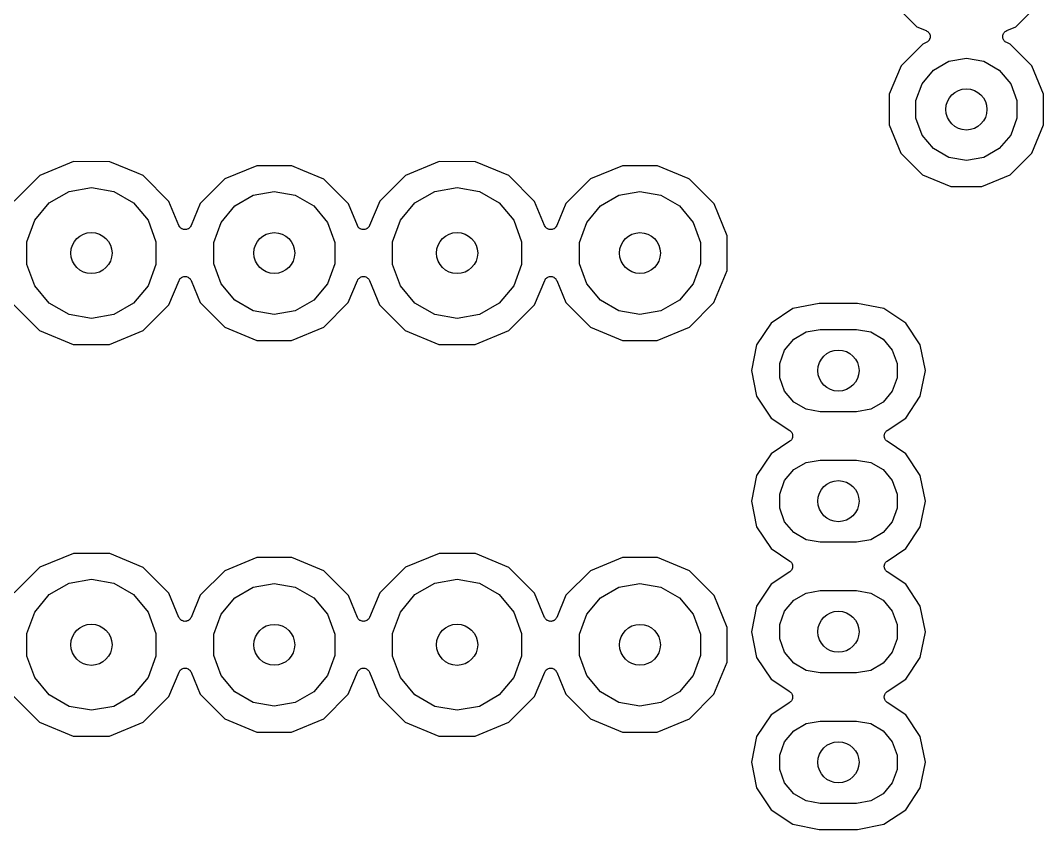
# Model space of a CAD drawing. Extents: x 74 to 224, y -146 to -46.
# Drawn here: x 116.73 to 136.63, y -78.52 to -62.79 of the extents above; entities that cross this region are included whole.
import ezdxf

# ---------------------------------------------------------------- set-up
doc = ezdxf.new("R2010")
doc.units = 0
doc.header["$MEASUREMENT"] = 0
doc.layers.add('BLACK', color=7, linetype='CONTINUOUS')

msp = doc.modelspace()

# ---------------------------------------------------------------- linework, layer by layer
at = {"layer": 'Black'}
for p, q in [((133.687, -62.4289), (134.165, -62.9072)), ((136.089, -62.9089), (136.567, -62.4314)), ((134.165, -62.9072), (134.345, -62.9819)), ((134.345, -62.9819), (134.359, -62.9909)), ((134.359, -62.9909), (134.373, -62.9985)), ((134.373, -62.9985), (134.377, -63.0027)), ((134.377, -63.0027), (134.382, -63.0057)), ((134.382, -63.0057), (134.392, -63.0188)), ((134.392, -63.0188), (134.403, -63.0311)), ((134.403, -63.0311), (134.405, -63.0362)), ((134.405, -63.0362), (134.409, -63.0407)), ((134.409, -63.0407), (134.414, -63.0565)), ((134.414, -63.0565), (134.42, -63.0718)), ((134.42, -63.0718), (134.42, -63.0774)), ((134.42, -63.0774), (134.422, -63.0828)), ((135.834, -63.0829), (135.836, -63.0776)), ((135.836, -63.072), (135.842, -63.0566)), ((135.836, -63.0776), (135.836, -63.072)), ((135.842, -63.0566), (135.847, -63.0408)), ((135.847, -63.0408), (135.851, -63.0364)), ((135.851, -63.0364), (135.853, -63.0312)), ((135.853, -63.0312), (135.864, -63.019)), ((135.864, -63.019), (135.874, -63.0059)), ((135.874, -63.0059), (135.879, -63.0029)), ((135.879, -63.0029), (135.883, -62.9987)), ((135.883, -62.9987), (135.897, -62.9911)), ((135.897, -62.9911), (135.911, -62.9822)), ((135.911, -62.9822), (136.089, -62.9089)), ((134.279, -63.2435), (133.857, -63.6651)), ((134.344, -63.2166), (134.279, -63.2435)), ((134.358, -63.2077), (134.344, -63.2166)), ((134.373, -63.2), (134.358, -63.2077)), ((134.377, -63.1959), (134.373, -63.2)), ((134.382, -63.1929), (134.377, -63.1959)), ((134.392, -63.1798), (134.382, -63.1929)), ((134.403, -63.1675), (134.392, -63.1798)), ((134.405, -63.1624), (134.403, -63.1675)), ((134.408, -63.158), (134.405, -63.1624)), ((134.413, -63.1421), (134.408, -63.158)), ((134.42, -63.1268), (134.413, -63.1421)), ((134.422, -63.1159), (134.42, -63.1212)), ((134.42, -63.1212), (134.42, -63.1268)), ((134.422, -63.0828), (134.421, -63.0993)), ((134.421, -63.0993), (134.422, -63.1159)), ((135.835, -63.0995), (135.834, -63.0829)), ((135.834, -63.116), (135.835, -63.0995)), ((135.836, -63.1214), (135.834, -63.116)), ((135.836, -63.1269), (135.836, -63.1214)), ((135.842, -63.1423), (135.836, -63.1269)), ((135.847, -63.1581), (135.842, -63.1423)), ((135.851, -63.1625), (135.847, -63.1581)), ((135.853, -63.1677), (135.851, -63.1625)), ((135.864, -63.18), (135.853, -63.1677)), ((135.874, -63.1931), (135.864, -63.18)), ((135.879, -63.1961), (135.874, -63.1931)), ((135.883, -63.2003), (135.879, -63.1961)), ((135.897, -63.2079), (135.883, -63.2003)), ((135.911, -63.2169), (135.897, -63.2079)), ((135.979, -63.2449), (135.911, -63.2169)), ((136.401, -63.6673), (135.979, -63.2449)), ((133.857, -63.6651), (133.628, -64.2163)), ((134.488, -63.753), (134.787, -63.5801)), ((134.787, -63.5801), (135.128, -63.52)), ((135.128, -63.52), (135.469, -63.5801)), ((135.469, -63.5801), (135.768, -63.753)), ((136.628, -64.2189), (136.401, -63.6673)), ((134.265, -64.018), (134.488, -63.753)), ((135.768, -63.753), (135.991, -64.018)), ((134.147, -64.343), (134.265, -64.018)), ((135.991, -64.018), (136.109, -64.343)), ((133.628, -64.2163), (133.628, -64.8131)), ((136.628, -64.8157), (136.628, -64.2189)), ((134.147, -64.6889), (134.147, -64.343)), ((136.109, -64.343), (136.109, -64.6889)), ((133.628, -64.8131), (133.855, -65.3647)), ((134.265, -65.014), (134.147, -64.6889)), ((136.109, -64.6889), (135.991, -65.014)), ((136.399, -65.3669), (136.628, -64.8157)), ((134.488, -65.279), (134.265, -65.014)), ((135.991, -65.014), (135.768, -65.279)), ((133.855, -65.3647), (134.277, -65.7871)), ((134.787, -65.4519), (134.488, -65.279)), ((135.128, -65.512), (134.787, -65.4519)), ((135.469, -65.4519), (135.128, -65.512)), ((135.768, -65.279), (135.469, -65.4519)), ((135.977, -65.7885), (136.399, -65.3669)), ((117.758, -65.5317), (117.104, -65.8018)), ((118.465, -65.5323), (117.758, -65.5317)), ((118.993, -65.7515), (118.465, -65.5323)), ((121.33, -65.6111), (120.705, -65.8691)), ((122.005, -65.6117), (121.33, -65.6111)), ((122.223, -65.7019), (122.005, -65.6117)), ((124.87, -65.5317), (124.216, -65.8018)), ((125.577, -65.5323), (124.87, -65.5317)), ((126.23, -65.8036), (125.577, -65.5323)), ((128.442, -65.6111), (127.817, -65.8691)), ((129.117, -65.6117), (128.442, -65.6111)), ((129.713, -65.8591), (129.117, -65.6117)), ((117.104, -65.8018), (116.604, -66.3015)), ((119.118, -65.8036), (118.993, -65.7515)), ((118.993, -65.7515), (118.993, -65.7515)), ((119.618, -66.3042), (119.118, -65.8036)), ((122.629, -65.8708), (122.223, -65.7019)), ((124.216, -65.8018), (123.716, -66.3015)), ((126.73, -66.3042), (126.23, -65.8036)), ((129.741, -65.8708), (129.713, -65.8591)), ((129.713, -65.8591), (129.713, -65.8591)), ((134.277, -65.7871), (134.828, -66.0159)), ((135.425, -66.0164), (135.977, -65.7885)), ((117.674, -66.112), (118.11, -66.0351)), ((118.11, -66.0351), (118.546, -66.112)), ((120.705, -65.8691), (120.227, -66.3465)), ((123.107, -66.3491), (122.629, -65.8708)), ((124.786, -66.112), (125.222, -66.0351)), ((125.222, -66.0351), (125.658, -66.112)), ((127.817, -65.8691), (127.339, -66.3465)), ((130.219, -66.3491), (129.741, -65.8708)), ((134.828, -66.0159), (135.425, -66.0164)), ((117.291, -66.3334), (117.674, -66.112)), ((118.546, -66.112), (118.929, -66.3334)), ((120.898, -66.3944), (121.257, -66.1869)), ((121.257, -66.1869), (121.666, -66.1148)), ((121.666, -66.1148), (122.075, -66.1869)), ((122.075, -66.1869), (122.434, -66.3944)), ((124.403, -66.3334), (124.786, -66.112)), ((125.658, -66.112), (126.041, -66.3334)), ((128.01, -66.3944), (128.369, -66.1869)), ((128.369, -66.1869), (128.778, -66.1148)), ((128.778, -66.1148), (129.187, -66.1869)), ((129.187, -66.1869), (129.546, -66.3944)), ((117.006, -66.6726), (117.291, -66.3334)), ((118.929, -66.3334), (119.214, -66.6726)), ((119.813, -66.7767), (119.618, -66.3042)), ((120.227, -66.3465), (120.048, -66.7769)), ((120.631, -66.7124), (120.898, -66.3944)), ((122.434, -66.3944), (122.701, -66.7124)), ((123.284, -66.7766), (123.107, -66.3491)), ((123.716, -66.3015), (123.518, -66.7768)), ((124.118, -66.6726), (124.403, -66.3334)), ((126.041, -66.3334), (126.326, -66.6726)), ((126.925, -66.7767), (126.73, -66.3042)), ((127.339, -66.3465), (127.16, -66.7769)), ((127.743, -66.7124), (128.01, -66.3944)), ((129.546, -66.3944), (129.813, -66.7124)), ((130.477, -66.9736), (130.219, -66.3491)), ((116.855, -67.0886), (117.006, -66.6726)), ((119.214, -66.6726), (119.365, -67.0886)), ((119.822, -66.7907), (119.813, -66.7767)), ((119.83, -66.8054), (119.822, -66.7907)), ((119.834, -66.8092), (119.83, -66.8054)), ((119.837, -66.8139), (119.834, -66.8092)), ((119.85, -66.824), (119.837, -66.8139)), ((119.862, -66.8353), (119.85, -66.824)), ((119.868, -66.8374), (119.862, -66.8353)), ((119.872, -66.8408), (119.868, -66.8374)), ((119.888, -66.8458), (119.872, -66.8408)), ((119.903, -66.8522), (119.888, -66.8458)), ((119.909, -66.8524), (119.903, -66.8522)), ((119.914, -66.8541), (119.909, -66.8524)), ((119.931, -66.8534), (119.914, -66.8541)), ((119.947, -66.8541), (119.931, -66.8534)), ((119.953, -66.8525), (119.947, -66.8541)), ((119.958, -66.8522), (119.953, -66.8525)), ((119.974, -66.8459), (119.958, -66.8522)), ((119.989, -66.8409), (119.974, -66.8459)), ((119.994, -66.8375), (119.989, -66.8409)), ((119.999, -66.8354), (119.994, -66.8375)), ((120.011, -66.8242), (119.999, -66.8354)), ((120.024, -66.8141), (120.011, -66.8242)), ((120.027, -66.8094), (120.024, -66.8141)), ((120.032, -66.8056), (120.027, -66.8094)), ((120.039, -66.7909), (120.032, -66.8056)), ((120.048, -66.7769), (120.039, -66.7909)), ((120.489, -67.1025), (120.631, -66.7124)), ((122.701, -66.7124), (122.843, -67.1025)), ((123.292, -66.7906), (123.284, -66.7766)), ((123.3, -66.8054), (123.292, -66.7906)), ((123.304, -66.8091), (123.3, -66.8054)), ((123.307, -66.8139), (123.304, -66.8091)), ((123.32, -66.824), (123.307, -66.8139)), ((123.333, -66.8352), (123.32, -66.824)), ((123.338, -66.8373), (123.333, -66.8352)), ((123.342, -66.8407), (123.338, -66.8373)), ((123.358, -66.8457), (123.342, -66.8407)), ((123.373, -66.8521), (123.358, -66.8457)), ((123.379, -66.8524), (123.373, -66.8521)), ((123.384, -66.854), (123.379, -66.8524)), ((123.401, -66.8533), (123.384, -66.854)), ((123.417, -66.8541), (123.401, -66.8533)), ((123.423, -66.8524), (123.417, -66.8541)), ((123.428, -66.8522), (123.423, -66.8524)), ((123.444, -66.8458), (123.428, -66.8522)), ((123.459, -66.8408), (123.444, -66.8458)), ((123.464, -66.8374), (123.459, -66.8408)), ((123.469, -66.8353), (123.464, -66.8374)), ((123.481, -66.8241), (123.469, -66.8353)), ((123.494, -66.814), (123.481, -66.8241)), ((123.497, -66.8093), (123.494, -66.814)), ((123.502, -66.8055), (123.497, -66.8093)), ((123.509, -66.7908), (123.502, -66.8055)), ((123.518, -66.7768), (123.509, -66.7908)), ((123.967, -67.0886), (124.118, -66.6726)), ((126.326, -66.6726), (126.477, -67.0886)), ((126.934, -66.7907), (126.925, -66.7767)), ((126.942, -66.8054), (126.934, -66.7907)), ((126.946, -66.8092), (126.942, -66.8054)), ((126.949, -66.8139), (126.946, -66.8092)), ((126.962, -66.824), (126.949, -66.8139)), ((126.974, -66.8353), (126.962, -66.824)), ((126.98, -66.8374), (126.974, -66.8353)), ((126.984, -66.8408), (126.98, -66.8374)), ((127, -66.8458), (126.984, -66.8408)), ((127.015, -66.8522), (127, -66.8458)), ((127.021, -66.8524), (127.015, -66.8522)), ((127.026, -66.8541), (127.021, -66.8524)), ((127.043, -66.8534), (127.026, -66.8541)), ((127.059, -66.8541), (127.043, -66.8534)), ((127.065, -66.8525), (127.059, -66.8541)), ((127.07, -66.8522), (127.065, -66.8525)), ((127.086, -66.8459), (127.07, -66.8522)), ((127.101, -66.8409), (127.086, -66.8459)), ((127.106, -66.8375), (127.101, -66.8409)), ((127.111, -66.8354), (127.106, -66.8375)), ((127.123, -66.8242), (127.111, -66.8354)), ((127.136, -66.8141), (127.123, -66.8242)), ((127.139, -66.8094), (127.136, -66.8141)), ((127.144, -66.8056), (127.139, -66.8094)), ((127.151, -66.7909), (127.144, -66.8056)), ((127.16, -66.7769), (127.151, -66.7909)), ((127.601, -67.1025), (127.743, -66.7124)), ((129.813, -66.7124), (129.955, -67.1025)), ((130.476, -67.6494), (130.477, -66.9736)), ((116.855, -67.5314), (116.855, -67.0886)), ((119.365, -67.0886), (119.365, -67.5314)), ((120.489, -67.5175), (120.489, -67.1025)), ((122.843, -67.1025), (122.843, -67.5175)), ((123.967, -67.5314), (123.967, -67.0886)), ((126.477, -67.0886), (126.477, -67.5314)), ((127.601, -67.5175), (127.601, -67.1025)), ((129.955, -67.1025), (129.955, -67.5175)), ((117.006, -67.9474), (116.855, -67.5314)), ((119.365, -67.5314), (119.214, -67.9474)), ((120.631, -67.9076), (120.489, -67.5175)), ((122.843, -67.5175), (122.701, -67.9076)), ((124.118, -67.9474), (123.967, -67.5314)), ((126.477, -67.5314), (126.326, -67.9474)), ((127.743, -67.9076), (127.601, -67.5175)), ((129.955, -67.5175), (129.813, -67.9076)), ((130.217, -68.2734), (130.476, -67.6494)), ((119.616, -68.3185), (119.814, -67.8432)), ((119.814, -67.8432), (119.823, -67.8292)), ((119.823, -67.8292), (119.83, -67.8145)), ((119.83, -67.8145), (119.835, -67.8107)), ((119.835, -67.8107), (119.838, -67.806)), ((119.838, -67.806), (119.851, -67.7959)), ((119.851, -67.7959), (119.863, -67.7847)), ((119.863, -67.7847), (119.868, -67.7826)), ((119.868, -67.7826), (119.873, -67.7792)), ((119.873, -67.7792), (119.888, -67.7742)), ((119.888, -67.7742), (119.904, -67.7678)), ((119.904, -67.7678), (119.909, -67.7676)), ((119.909, -67.7676), (119.915, -67.7659)), ((119.915, -67.7659), (119.931, -67.7667)), ((119.931, -67.7667), (119.948, -67.766)), ((119.948, -67.766), (119.953, -67.7676)), ((119.953, -67.7676), (119.959, -67.7679)), ((119.959, -67.7679), (119.974, -67.7743)), ((119.974, -67.7743), (119.99, -67.7793)), ((119.99, -67.7793), (119.994, -67.7827)), ((119.994, -67.7827), (119.999, -67.7848)), ((119.999, -67.7848), (120.012, -67.796)), ((120.012, -67.796), (120.025, -67.8061)), ((120.025, -67.8061), (120.028, -67.8109)), ((120.028, -67.8109), (120.032, -67.8146)), ((120.032, -67.8146), (120.04, -67.8294)), ((120.04, -67.8294), (120.048, -67.8434)), ((120.048, -67.8434), (120.225, -68.2709)), ((123.105, -68.2734), (123.284, -67.8431)), ((123.284, -67.8431), (123.293, -67.8291)), ((123.293, -67.8291), (123.3, -67.8144)), ((123.3, -67.8144), (123.305, -67.8106)), ((123.305, -67.8106), (123.308, -67.8059)), ((123.308, -67.8059), (123.321, -67.7958)), ((123.321, -67.7958), (123.333, -67.7846)), ((123.333, -67.7846), (123.338, -67.7825)), ((123.338, -67.7825), (123.343, -67.7791)), ((123.343, -67.7791), (123.358, -67.7741)), ((123.358, -67.7741), (123.374, -67.7678)), ((123.374, -67.7678), (123.379, -67.7675)), ((123.379, -67.7675), (123.385, -67.7659)), ((123.385, -67.7659), (123.401, -67.7666)), ((123.401, -67.7666), (123.418, -67.7659)), ((123.418, -67.7659), (123.423, -67.7676)), ((123.423, -67.7676), (123.429, -67.7678)), ((123.429, -67.7678), (123.444, -67.7742)), ((123.444, -67.7742), (123.46, -67.7792)), ((123.46, -67.7792), (123.464, -67.7826)), ((123.464, -67.7826), (123.47, -67.7847)), ((123.47, -67.7847), (123.482, -67.796)), ((123.482, -67.796), (123.495, -67.8061)), ((123.495, -67.8061), (123.498, -67.8108)), ((123.498, -67.8108), (123.502, -67.8146)), ((123.502, -67.8146), (123.51, -67.8293)), ((123.51, -67.8293), (123.519, -67.8433)), ((123.519, -67.8433), (123.714, -68.3158)), ((126.728, -68.3185), (126.926, -67.8432)), ((126.926, -67.8432), (126.935, -67.8292)), ((126.935, -67.8292), (126.942, -67.8145)), ((126.942, -67.8145), (126.947, -67.8107)), ((126.947, -67.8107), (126.95, -67.806)), ((126.95, -67.806), (126.963, -67.7959)), ((126.963, -67.7959), (126.975, -67.7847)), ((126.975, -67.7847), (126.98, -67.7826)), ((126.98, -67.7826), (126.985, -67.7792)), ((126.985, -67.7792), (127, -67.7742)), ((127, -67.7742), (127.016, -67.7678)), ((127.016, -67.7678), (127.021, -67.7676)), ((127.021, -67.7676), (127.027, -67.7659)), ((127.027, -67.7659), (127.043, -67.7667)), ((127.043, -67.7667), (127.06, -67.766)), ((127.06, -67.766), (127.065, -67.7676)), ((127.065, -67.7676), (127.071, -67.7679)), ((127.071, -67.7679), (127.086, -67.7743)), ((127.086, -67.7743), (127.102, -67.7793)), ((127.102, -67.7793), (127.106, -67.7827)), ((127.106, -67.7827), (127.111, -67.7848)), ((127.111, -67.7848), (127.124, -67.796)), ((127.124, -67.796), (127.137, -67.8061)), ((127.137, -67.8061), (127.14, -67.8109)), ((127.14, -67.8109), (127.144, -67.8146)), ((127.144, -67.8146), (127.152, -67.8294)), ((127.152, -67.8294), (127.16, -67.8434)), ((127.16, -67.8434), (127.337, -68.2709)), ((117.291, -68.2866), (117.006, -67.9474)), ((119.214, -67.9474), (118.929, -68.2866)), ((120.898, -68.2256), (120.631, -67.9076)), ((122.701, -67.9076), (122.434, -68.2256)), ((124.403, -68.2866), (124.118, -67.9474)), ((126.326, -67.9474), (126.041, -68.2866)), ((128.01, -68.2256), (127.743, -67.9076)), ((129.813, -67.9076), (129.546, -68.2256)), ((121.257, -68.4331), (120.898, -68.2256)), ((122.434, -68.2256), (122.075, -68.4331)), ((128.369, -68.4331), (128.01, -68.2256)), ((129.546, -68.2256), (129.187, -68.4331)), ((116.602, -68.3158), (117.102, -68.8164)), ((117.674, -68.508), (117.291, -68.2866)), ((118.929, -68.2866), (118.546, -68.508)), ((119.116, -68.8182), (119.616, -68.3185)), ((120.225, -68.2709), (120.703, -68.7492)), ((121.666, -68.5052), (121.257, -68.4331)), ((122.075, -68.4331), (121.666, -68.5052)), ((122.627, -68.7509), (123.105, -68.2734)), ((123.714, -68.3158), (124.214, -68.8164)), ((124.786, -68.508), (124.403, -68.2866)), ((126.041, -68.2866), (125.658, -68.508)), ((126.228, -68.8182), (126.728, -68.3185)), ((127.337, -68.2709), (127.815, -68.7492)), ((128.778, -68.5052), (128.369, -68.4331)), ((129.187, -68.4331), (128.778, -68.5052)), ((129.739, -68.7509), (130.217, -68.2734)), ((131.754, -68.3899), (131.331, -68.6729)), ((132.266, -68.288), (131.754, -68.3899)), ((133.011, -68.288), (132.266, -68.288)), ((133.523, -68.3899), (133.011, -68.288)), ((133.947, -68.6729), (133.523, -68.3899)), ((118.11, -68.5849), (117.674, -68.508)), ((118.546, -68.508), (118.11, -68.5849)), ((125.222, -68.5849), (124.786, -68.508)), ((125.658, -68.508), (125.222, -68.5849)), ((117.102, -68.8164), (117.755, -69.0877)), ((118.462, -69.0883), (119.116, -68.8182)), ((120.703, -68.7492), (121.327, -69.0083)), ((122.002, -69.0089), (122.627, -68.7509)), ((124.214, -68.8164), (124.867, -69.0877)), ((125.574, -69.0883), (126.228, -68.8182)), ((127.815, -68.7492), (128.439, -69.0083)), ((129.114, -69.0089), (129.739, -68.7509)), ((131.331, -68.6729), (131.048, -69.0964)), ((131.77, -68.9832), (132.011, -68.8442)), ((132.011, -68.8442), (132.284, -68.796)), ((132.284, -68.796), (132.993, -68.796)), ((132.993, -68.796), (133.267, -68.8442)), ((133.267, -68.8442), (133.507, -68.9832)), ((134.23, -69.0964), (133.947, -68.6729)), ((121.327, -69.0083), (122.002, -69.0089)), ((128.439, -69.0083), (129.114, -69.0089)), ((131.592, -69.196), (131.77, -68.9832)), ((133.507, -68.9832), (133.686, -69.196)), ((117.755, -69.0877), (118.462, -69.0883)), ((124.867, -69.0877), (125.574, -69.0883)), ((131.048, -69.0964), (130.948, -69.596)), ((131.497, -69.4571), (131.592, -69.196)), ((133.686, -69.196), (133.781, -69.4571)), ((134.329, -69.596), (134.23, -69.0964)), ((130.948, -69.596), (131.048, -70.0956)), ((131.497, -69.7349), (131.497, -69.4571)), ((133.781, -69.4571), (133.781, -69.7349)), ((134.23, -70.0956), (134.329, -69.596)), ((131.592, -69.996), (131.497, -69.7349)), ((133.781, -69.7349), (133.686, -69.996)), ((131.77, -70.2088), (131.592, -69.996)), ((133.686, -69.996), (133.507, -70.2088)), ((131.048, -70.0956), (131.331, -70.5191)), ((132.011, -70.3478), (131.77, -70.2088)), ((133.507, -70.2088), (133.267, -70.3478)), ((133.947, -70.5191), (134.23, -70.0956)), ((132.284, -70.396), (132.011, -70.3478)), ((132.993, -70.396), (132.284, -70.396)), ((133.267, -70.3478), (132.993, -70.396)), ((131.331, -70.5191), (131.692, -70.7604)), ((133.586, -70.7604), (133.947, -70.5191)), ((131.692, -70.7604), (131.702, -70.77)), ((131.702, -70.77), (131.713, -70.7782)), ((131.713, -70.7782), (131.718, -70.7851)), ((131.718, -70.7851), (131.724, -70.7909)), ((131.724, -70.7909), (131.73, -70.8033)), ((131.73, -70.8033), (131.737, -70.8149)), ((131.737, -70.8149), (131.739, -70.823)), ((131.739, -70.823), (131.743, -70.8305)), ((131.743, -70.8305), (131.745, -70.8442)), ((133.533, -70.8442), (133.534, -70.8305)), ((133.534, -70.8305), (133.538, -70.823)), ((133.538, -70.823), (133.54, -70.8149)), ((133.54, -70.8149), (133.548, -70.8033)), ((133.548, -70.8033), (133.554, -70.7909)), ((133.554, -70.7909), (133.56, -70.7851)), ((133.56, -70.7851), (133.565, -70.7782)), ((133.565, -70.7782), (133.576, -70.77)), ((133.576, -70.77), (133.586, -70.7604)), ((131.692, -70.9716), (131.331, -71.2129)), ((131.702, -70.962), (131.692, -70.9716)), ((131.713, -70.9538), (131.702, -70.962)), ((131.718, -70.9469), (131.713, -70.9538)), ((131.724, -70.9411), (131.718, -70.9469)), ((131.73, -70.9287), (131.724, -70.9411)), ((131.737, -70.9171), (131.73, -70.9287)), ((131.739, -70.909), (131.737, -70.9171)), ((131.743, -70.9015), (131.739, -70.909)), ((131.745, -70.8878), (131.743, -70.9015)), ((131.745, -70.8442), (131.748, -70.8577)), ((131.748, -70.8743), (131.745, -70.8878)), ((131.748, -70.8577), (131.747, -70.866)), ((131.747, -70.866), (131.748, -70.8743)), ((133.53, -70.8577), (133.533, -70.8442)), ((133.531, -70.866), (133.53, -70.8577)), ((133.53, -70.8743), (133.531, -70.866)), ((133.533, -70.8878), (133.53, -70.8743)), ((133.534, -70.9015), (133.533, -70.8878)), ((133.538, -70.909), (133.534, -70.9015)), ((133.54, -70.9171), (133.538, -70.909)), ((133.548, -70.9287), (133.54, -70.9171)), ((133.554, -70.9411), (133.548, -70.9287)), ((133.56, -70.9469), (133.554, -70.9411)), ((133.565, -70.9538), (133.56, -70.9469)), ((133.576, -70.962), (133.565, -70.9538)), ((133.586, -70.9716), (133.576, -70.962)), ((133.947, -71.2129), (133.586, -70.9716)), ((131.331, -71.2129), (131.048, -71.6364)), ((134.23, -71.6364), (133.947, -71.2129)), ((131.77, -71.5232), (132.011, -71.3842)), ((132.011, -71.3842), (132.284, -71.336)), ((132.284, -71.336), (132.993, -71.336)), ((132.993, -71.336), (133.267, -71.3842)), ((133.267, -71.3842), (133.507, -71.5232)), ((131.592, -71.736), (131.77, -71.5232)), ((133.507, -71.5232), (133.686, -71.736)), ((131.048, -71.6364), (130.948, -72.136)), ((131.497, -71.9971), (131.592, -71.736)), ((133.686, -71.736), (133.781, -71.9971)), ((134.329, -72.136), (134.23, -71.6364)), ((131.497, -72.2749), (131.497, -71.9971)), ((133.781, -71.9971), (133.781, -72.2749)), ((130.948, -72.136), (131.048, -72.6356)), ((134.23, -72.6356), (134.329, -72.136)), ((131.592, -72.536), (131.497, -72.2749)), ((133.781, -72.2749), (133.686, -72.536)), ((131.77, -72.7488), (131.592, -72.536)), ((133.686, -72.536), (133.507, -72.7488)), ((131.048, -72.6356), (131.331, -73.0591)), ((132.011, -72.8878), (131.77, -72.7488)), ((133.507, -72.7488), (133.267, -72.8878)), ((133.947, -73.0591), (134.23, -72.6356)), ((132.284, -72.936), (132.011, -72.8878)), ((132.993, -72.936), (132.284, -72.936)), ((133.267, -72.8878), (132.993, -72.936)), ((117.758, -73.1517), (117.104, -73.4218)), ((118.465, -73.1523), (117.758, -73.1517)), ((119.118, -73.4236), (118.465, -73.1523)), ((124.87, -73.1517), (124.216, -73.4218)), ((125.577, -73.1523), (124.87, -73.1517)), ((126.23, -73.4236), (125.577, -73.1523)), ((131.331, -73.0591), (131.692, -73.3004)), ((133.586, -73.3004), (133.947, -73.0591)), ((117.104, -73.4218), (116.604, -73.9215)), ((119.618, -73.9242), (119.118, -73.4236)), ((121.33, -73.2311), (120.705, -73.4891)), ((122.005, -73.2317), (121.33, -73.2311)), ((122.629, -73.4908), (122.005, -73.2317)), ((124.216, -73.4218), (123.716, -73.9215)), ((126.73, -73.9242), (126.23, -73.4236)), ((128.442, -73.2311), (127.817, -73.4891)), ((129.117, -73.2317), (128.442, -73.2311)), ((129.741, -73.4908), (129.117, -73.2317)), ((131.692, -73.3004), (131.702, -73.31)), ((131.702, -73.31), (131.713, -73.3182)), ((131.713, -73.3182), (131.718, -73.3251)), ((131.718, -73.3251), (131.724, -73.3309)), ((131.724, -73.3309), (131.73, -73.3433)), ((131.73, -73.3433), (131.737, -73.3549)), ((131.737, -73.3549), (131.739, -73.363)), ((131.739, -73.363), (131.743, -73.3705)), ((131.743, -73.3705), (131.745, -73.3842)), ((131.745, -73.3842), (131.748, -73.3977)), ((131.748, -73.4143), (131.745, -73.4278)), ((131.748, -73.3977), (131.747, -73.406)), ((131.747, -73.406), (131.748, -73.4143)), ((133.53, -73.3977), (133.533, -73.3842)), ((133.531, -73.406), (133.53, -73.3977)), ((133.53, -73.4143), (133.531, -73.406)), ((133.533, -73.4278), (133.53, -73.4143)), ((133.533, -73.3842), (133.534, -73.3705)), ((133.534, -73.3705), (133.538, -73.363)), ((133.538, -73.363), (133.54, -73.3549)), ((133.54, -73.3549), (133.548, -73.3433)), ((133.548, -73.3433), (133.554, -73.3309)), ((133.554, -73.3309), (133.56, -73.3251)), ((133.56, -73.3251), (133.565, -73.3182)), ((133.565, -73.3182), (133.576, -73.31)), ((133.576, -73.31), (133.586, -73.3004)), ((120.705, -73.4891), (120.227, -73.9665)), ((123.107, -73.9691), (122.629, -73.4908)), ((127.817, -73.4891), (127.339, -73.9665)), ((130.219, -73.9691), (129.741, -73.4908)), ((131.692, -73.5116), (131.331, -73.7529)), ((131.702, -73.502), (131.692, -73.5116)), ((131.713, -73.4938), (131.702, -73.502)), ((131.718, -73.4869), (131.713, -73.4938)), ((131.724, -73.4811), (131.718, -73.4869)), ((131.73, -73.4687), (131.724, -73.4811)), ((131.737, -73.4571), (131.73, -73.4687)), ((131.739, -73.449), (131.737, -73.4571)), ((131.743, -73.4415), (131.739, -73.449)), ((131.745, -73.4278), (131.743, -73.4415)), ((133.534, -73.4415), (133.533, -73.4278)), ((133.538, -73.449), (133.534, -73.4415)), ((133.54, -73.4571), (133.538, -73.449)), ((133.548, -73.4687), (133.54, -73.4571)), ((133.554, -73.4811), (133.548, -73.4687)), ((133.56, -73.4869), (133.554, -73.4811)), ((133.565, -73.4938), (133.56, -73.4869)), ((133.576, -73.502), (133.565, -73.4938)), ((133.586, -73.5116), (133.576, -73.502)), ((133.947, -73.7529), (133.586, -73.5116)), ((117.291, -73.9534), (117.674, -73.732)), ((117.674, -73.732), (118.11, -73.6551)), ((118.11, -73.6551), (118.546, -73.732)), ((118.546, -73.732), (118.929, -73.9534)), ((120.898, -74.0144), (121.257, -73.8069)), ((121.257, -73.8069), (121.666, -73.7348)), ((121.666, -73.7348), (122.075, -73.8069)), ((122.075, -73.8069), (122.434, -74.0144)), ((124.403, -73.9534), (124.786, -73.732)), ((124.786, -73.732), (125.222, -73.6551)), ((125.222, -73.6551), (125.658, -73.732)), ((125.658, -73.732), (126.041, -73.9534)), ((128.01, -74.0144), (128.369, -73.8069)), ((128.369, -73.8069), (128.778, -73.7348)), ((128.778, -73.7348), (129.187, -73.8069)), ((129.187, -73.8069), (129.546, -74.0144)), ((131.331, -73.7529), (131.048, -74.1764)), ((134.23, -74.1764), (133.947, -73.7529)), ((117.006, -74.2926), (117.291, -73.9534)), ((118.929, -73.9534), (119.214, -74.2926)), ((119.813, -74.3967), (119.618, -73.9242)), ((120.227, -73.9665), (120.048, -74.3969)), ((120.631, -74.3324), (120.898, -74.0144)), ((122.434, -74.0144), (122.701, -74.3324)), ((123.284, -74.3966), (123.107, -73.9691)), ((123.716, -73.9215), (123.518, -74.3968)), ((124.118, -74.2926), (124.403, -73.9534)), ((126.041, -73.9534), (126.326, -74.2926)), ((126.925, -74.3967), (126.73, -73.9242)), ((127.339, -73.9665), (127.16, -74.3969)), ((127.743, -74.3324), (128.01, -74.0144)), ((129.546, -74.0144), (129.813, -74.3324)), ((130.477, -74.5936), (130.219, -73.9691)), ((131.77, -74.0632), (132.011, -73.9242)), ((132.011, -73.9242), (132.284, -73.876)), ((132.284, -73.876), (132.993, -73.876)), ((132.993, -73.876), (133.267, -73.9242)), ((133.267, -73.9242), (133.507, -74.0632)), ((131.048, -74.1764), (130.948, -74.676)), ((131.592, -74.276), (131.77, -74.0632)), ((133.507, -74.0632), (133.686, -74.276)), ((134.329, -74.676), (134.23, -74.1764)), ((116.855, -74.7086), (117.006, -74.2926)), ((119.214, -74.2926), (119.365, -74.7086)), ((119.822, -74.4107), (119.813, -74.3967)), ((119.83, -74.4254), (119.822, -74.4107)), ((120.039, -74.4109), (120.032, -74.4256)), ((120.048, -74.3969), (120.039, -74.4109)), ((120.489, -74.7225), (120.631, -74.3324)), ((122.701, -74.3324), (122.843, -74.7225)), ((123.292, -74.4106), (123.284, -74.3966)), ((123.3, -74.4254), (123.292, -74.4106)), ((123.509, -74.4108), (123.502, -74.4255)), ((123.518, -74.3968), (123.509, -74.4108)), ((123.967, -74.7086), (124.118, -74.2926)), ((126.326, -74.2926), (126.477, -74.7086)), ((126.934, -74.4107), (126.925, -74.3967)), ((126.942, -74.4254), (126.934, -74.4107)), ((127.151, -74.4109), (127.144, -74.4256)), ((127.16, -74.3969), (127.151, -74.4109)), ((127.601, -74.7225), (127.743, -74.3324)), ((129.813, -74.3324), (129.955, -74.7225)), ((131.497, -74.5371), (131.592, -74.276)), ((133.686, -74.276), (133.781, -74.5371)), ((119.834, -74.4292), (119.83, -74.4254)), ((119.837, -74.4339), (119.834, -74.4292)), ((119.85, -74.444), (119.837, -74.4339)), ((119.862, -74.4553), (119.85, -74.444)), ((119.868, -74.4574), (119.862, -74.4553)), ((119.872, -74.4608), (119.868, -74.4574)), ((119.888, -74.4658), (119.872, -74.4608)), ((119.903, -74.4722), (119.888, -74.4658)), ((119.909, -74.4724), (119.903, -74.4722)), ((119.914, -74.4741), (119.909, -74.4724)), ((119.931, -74.4734), (119.914, -74.4741)), ((119.947, -74.4741), (119.931, -74.4734)), ((119.953, -74.4725), (119.947, -74.4741)), ((119.958, -74.4722), (119.953, -74.4725)), ((119.974, -74.4659), (119.958, -74.4722)), ((119.989, -74.4609), (119.974, -74.4659)), ((119.994, -74.4575), (119.989, -74.4609)), ((119.999, -74.4554), (119.994, -74.4575)), ((120.011, -74.4442), (119.999, -74.4554)), ((120.024, -74.4341), (120.011, -74.4442)), ((120.027, -74.4294), (120.024, -74.4341)), ((120.032, -74.4256), (120.027, -74.4294)), ((123.304, -74.4291), (123.3, -74.4254)), ((123.307, -74.4339), (123.304, -74.4291)), ((123.32, -74.444), (123.307, -74.4339)), ((123.333, -74.4552), (123.32, -74.444)), ((123.338, -74.4573), (123.333, -74.4552)), ((123.342, -74.4607), (123.338, -74.4573)), ((123.358, -74.4657), (123.342, -74.4607)), ((123.373, -74.4721), (123.358, -74.4657)), ((123.379, -74.4724), (123.373, -74.4721)), ((123.384, -74.474), (123.379, -74.4724)), ((123.401, -74.4733), (123.384, -74.474)), ((123.417, -74.4741), (123.401, -74.4733)), ((123.423, -74.4724), (123.417, -74.4741)), ((123.428, -74.4722), (123.423, -74.4724)), ((123.444, -74.4658), (123.428, -74.4722)), ((123.459, -74.4608), (123.444, -74.4658)), ((123.464, -74.4574), (123.459, -74.4608)), ((123.469, -74.4553), (123.464, -74.4574)), ((123.481, -74.4441), (123.469, -74.4553)), ((123.494, -74.434), (123.481, -74.4441)), ((123.497, -74.4293), (123.494, -74.434)), ((123.502, -74.4255), (123.497, -74.4293)), ((126.946, -74.4292), (126.942, -74.4254)), ((126.949, -74.4339), (126.946, -74.4292)), ((126.962, -74.444), (126.949, -74.4339)), ((126.974, -74.4553), (126.962, -74.444)), ((126.98, -74.4574), (126.974, -74.4553)), ((126.984, -74.4608), (126.98, -74.4574)), ((127, -74.4658), (126.984, -74.4608)), ((127.015, -74.4722), (127, -74.4658)), ((127.021, -74.4724), (127.015, -74.4722)), ((127.026, -74.4741), (127.021, -74.4724)), ((127.043, -74.4734), (127.026, -74.4741)), ((127.059, -74.4741), (127.043, -74.4734)), ((127.065, -74.4725), (127.059, -74.4741)), ((127.07, -74.4722), (127.065, -74.4725)), ((127.086, -74.4659), (127.07, -74.4722)), ((127.101, -74.4609), (127.086, -74.4659)), ((127.106, -74.4575), (127.101, -74.4609)), ((127.111, -74.4554), (127.106, -74.4575)), ((127.123, -74.4442), (127.111, -74.4554)), ((127.136, -74.4341), (127.123, -74.4442)), ((127.139, -74.4294), (127.136, -74.4341)), ((127.144, -74.4256), (127.139, -74.4294)), ((130.476, -75.2694), (130.477, -74.5936)), ((131.497, -74.8149), (131.497, -74.5371)), ((133.781, -74.5371), (133.781, -74.8149)), ((116.855, -75.1514), (116.855, -74.7086)), ((119.365, -74.7086), (119.365, -75.1514)), ((120.489, -75.1375), (120.489, -74.7225)), ((122.843, -74.7225), (122.843, -75.1375)), ((123.967, -75.1514), (123.967, -74.7086)), ((126.477, -74.7086), (126.477, -75.1514)), ((127.601, -75.1375), (127.601, -74.7225)), ((129.955, -74.7225), (129.955, -75.1375)), ((130.948, -74.676), (131.048, -75.1756)), ((131.592, -75.076), (131.497, -74.8149)), ((133.781, -74.8149), (133.686, -75.076)), ((134.23, -75.1756), (134.329, -74.676)), ((117.006, -75.5674), (116.855, -75.1514)), ((119.365, -75.1514), (119.214, -75.5674)), ((120.631, -75.5276), (120.489, -75.1375)), ((122.843, -75.1375), (122.701, -75.5276)), ((124.118, -75.5674), (123.967, -75.1514)), ((126.477, -75.1514), (126.326, -75.5674)), ((127.743, -75.5276), (127.601, -75.1375)), ((129.955, -75.1375), (129.813, -75.5276)), ((131.048, -75.1756), (131.331, -75.5991)), ((131.77, -75.2888), (131.592, -75.076)), ((133.686, -75.076), (133.507, -75.2888)), ((133.947, -75.5991), (134.23, -75.1756)), ((119.851, -75.4159), (119.863, -75.4047)), ((119.863, -75.4047), (119.868, -75.4026)), ((119.868, -75.4026), (119.873, -75.3992)), ((119.873, -75.3992), (119.888, -75.3942)), ((119.888, -75.3942), (119.904, -75.3878)), ((119.904, -75.3878), (119.909, -75.3876)), ((119.909, -75.3876), (119.915, -75.3859)), ((119.915, -75.3859), (119.931, -75.3867)), ((119.931, -75.3867), (119.948, -75.386)), ((119.948, -75.386), (119.953, -75.3876)), ((119.953, -75.3876), (119.959, -75.3879)), ((119.959, -75.3879), (119.974, -75.3943)), ((119.974, -75.3943), (119.99, -75.3993)), ((119.99, -75.3993), (119.994, -75.4027)), ((119.994, -75.4027), (119.999, -75.4048)), ((119.999, -75.4048), (120.012, -75.416)), ((123.321, -75.4158), (123.333, -75.4046)), ((123.333, -75.4046), (123.338, -75.4025)), ((123.338, -75.4025), (123.343, -75.3991)), ((123.343, -75.3991), (123.358, -75.3941)), ((123.358, -75.3941), (123.374, -75.3878)), ((123.374, -75.3878), (123.379, -75.3875)), ((123.379, -75.3875), (123.385, -75.3859)), ((123.385, -75.3859), (123.401, -75.3866)), ((123.401, -75.3866), (123.418, -75.3859)), ((123.418, -75.3859), (123.423, -75.3876)), ((123.423, -75.3876), (123.429, -75.3878)), ((123.429, -75.3878), (123.444, -75.3942)), ((123.444, -75.3942), (123.46, -75.3992)), ((123.46, -75.3992), (123.464, -75.4026)), ((123.464, -75.4026), (123.47, -75.4047)), ((123.47, -75.4047), (123.482, -75.416)), ((126.963, -75.4159), (126.975, -75.4047)), ((126.975, -75.4047), (126.98, -75.4026)), ((126.98, -75.4026), (126.985, -75.3992)), ((126.985, -75.3992), (127, -75.3942)), ((127, -75.3942), (127.016, -75.3878)), ((127.016, -75.3878), (127.021, -75.3876)), ((127.021, -75.3876), (127.027, -75.3859)), ((127.027, -75.3859), (127.043, -75.3867)), ((127.043, -75.3867), (127.06, -75.386)), ((127.06, -75.386), (127.065, -75.3876)), ((127.065, -75.3876), (127.071, -75.3879)), ((127.071, -75.3879), (127.086, -75.3943)), ((127.086, -75.3943), (127.102, -75.3993)), ((127.102, -75.3993), (127.106, -75.4027)), ((127.106, -75.4027), (127.111, -75.4048)), ((127.111, -75.4048), (127.124, -75.416)), ((130.217, -75.8935), (130.476, -75.2694)), ((132.011, -75.4278), (131.77, -75.2888)), ((133.507, -75.2888), (133.267, -75.4278)), ((117.291, -75.9066), (117.006, -75.5674)), ((119.214, -75.5674), (118.929, -75.9066)), ((119.616, -75.9385), (119.814, -75.4632)), ((119.814, -75.4632), (119.823, -75.4492)), ((119.823, -75.4492), (119.83, -75.4345)), ((119.83, -75.4345), (119.835, -75.4307)), ((119.835, -75.4307), (119.838, -75.426)), ((119.838, -75.426), (119.851, -75.4159)), ((120.012, -75.416), (120.025, -75.4261)), ((120.025, -75.4261), (120.028, -75.4309)), ((120.028, -75.4309), (120.032, -75.4346)), ((120.032, -75.4346), (120.04, -75.4494)), ((120.04, -75.4494), (120.048, -75.4634)), ((120.048, -75.4634), (120.225, -75.8909)), ((120.898, -75.8456), (120.631, -75.5276)), ((122.701, -75.5276), (122.434, -75.8456)), ((123.105, -75.8935), (123.284, -75.4631)), ((123.284, -75.4631), (123.293, -75.4491)), ((123.293, -75.4491), (123.3, -75.4344)), ((123.3, -75.4344), (123.305, -75.4306)), ((123.305, -75.4306), (123.308, -75.4259)), ((123.308, -75.4259), (123.321, -75.4158)), ((123.482, -75.416), (123.495, -75.4261)), ((123.495, -75.4261), (123.498, -75.4308)), ((123.498, -75.4308), (123.502, -75.4346)), ((123.502, -75.4346), (123.51, -75.4493)), ((123.51, -75.4493), (123.519, -75.4633)), ((123.519, -75.4633), (123.714, -75.9358)), ((124.403, -75.9066), (124.118, -75.5674)), ((126.326, -75.5674), (126.041, -75.9066)), ((126.728, -75.9385), (126.926, -75.4632)), ((126.926, -75.4632), (126.935, -75.4492)), ((126.935, -75.4492), (126.942, -75.4345)), ((126.942, -75.4345), (126.947, -75.4307)), ((126.947, -75.4307), (126.95, -75.426)), ((126.95, -75.426), (126.963, -75.4159)), ((127.124, -75.416), (127.137, -75.4261)), ((127.137, -75.4261), (127.14, -75.4309)), ((127.14, -75.4309), (127.144, -75.4346)), ((127.144, -75.4346), (127.152, -75.4494)), ((127.152, -75.4494), (127.16, -75.4634)), ((127.16, -75.4634), (127.337, -75.8909)), ((128.01, -75.8456), (127.743, -75.5276)), ((129.813, -75.5276), (129.546, -75.8456)), ((131.331, -75.5991), (131.692, -75.8404)), ((132.284, -75.476), (132.011, -75.4278)), ((132.993, -75.476), (132.284, -75.476)), ((133.267, -75.4278), (132.993, -75.476)), ((133.586, -75.8404), (133.947, -75.5991)), ((116.602, -75.9358), (117.102, -76.4364)), ((117.674, -76.128), (117.291, -75.9066)), ((118.929, -75.9066), (118.546, -76.128)), ((119.116, -76.4382), (119.616, -75.9385)), ((120.225, -75.8909), (120.703, -76.3692)), ((121.257, -76.0531), (120.898, -75.8456)), ((122.434, -75.8456), (122.075, -76.0531)), ((122.627, -76.3709), (123.105, -75.8935)), ((123.714, -75.9358), (124.214, -76.4364)), ((124.786, -76.128), (124.403, -75.9066)), ((126.041, -75.9066), (125.658, -76.128)), ((126.228, -76.4382), (126.728, -75.9385)), ((127.337, -75.8909), (127.815, -76.3692)), ((128.369, -76.0531), (128.01, -75.8456)), ((129.546, -75.8456), (129.187, -76.0531)), ((129.739, -76.3709), (130.217, -75.8935)), ((131.692, -75.8404), (131.702, -75.85)), ((131.702, -75.85), (131.713, -75.8582)), ((131.713, -75.8582), (131.718, -75.8651)), ((131.718, -75.8651), (131.724, -75.8709)), ((131.724, -75.8709), (131.73, -75.8833)), ((131.73, -76.0087), (131.724, -76.0211)), ((131.73, -75.8833), (131.737, -75.8949)), ((131.737, -75.9971), (131.73, -76.0087)), ((131.737, -75.8949), (131.739, -75.903)), ((131.739, -75.989), (131.737, -75.9971)), ((131.739, -75.903), (131.743, -75.9105)), ((131.743, -75.9815), (131.739, -75.989)), ((131.743, -75.9105), (131.745, -75.9242)), ((131.745, -75.9678), (131.743, -75.9815)), ((131.745, -75.9242), (131.748, -75.9377)), ((131.748, -75.9543), (131.745, -75.9678)), ((131.748, -75.9377), (131.747, -75.946)), ((131.747, -75.946), (131.748, -75.9543)), ((133.53, -75.9377), (133.533, -75.9242)), ((133.531, -75.946), (133.53, -75.9377)), ((133.53, -75.9543), (133.531, -75.946)), ((133.533, -75.9678), (133.53, -75.9543)), ((133.533, -75.9242), (133.534, -75.9105)), ((133.534, -75.9815), (133.533, -75.9678)), ((133.534, -75.9105), (133.538, -75.903)), ((133.538, -75.989), (133.534, -75.9815)), ((133.538, -75.903), (133.54, -75.8949)), ((133.54, -75.9971), (133.538, -75.989)), ((133.54, -75.8949), (133.548, -75.8833)), ((133.548, -76.0087), (133.54, -75.9971)), ((133.548, -75.8833), (133.554, -75.8709)), ((133.554, -76.0211), (133.548, -76.0087)), ((133.554, -75.8709), (133.56, -75.8651)), ((133.56, -75.8651), (133.565, -75.8582)), ((133.565, -75.8582), (133.576, -75.85)), ((133.576, -75.85), (133.586, -75.8404)), ((118.11, -76.2049), (117.674, -76.128)), ((118.546, -76.128), (118.11, -76.2049)), ((121.666, -76.1252), (121.257, -76.0531)), ((122.075, -76.0531), (121.666, -76.1252)), ((125.222, -76.2049), (124.786, -76.128)), ((125.658, -76.128), (125.222, -76.2049)), ((128.778, -76.1252), (128.369, -76.0531)), ((129.187, -76.0531), (128.778, -76.1252)), ((131.692, -76.0516), (131.331, -76.2929)), ((131.702, -76.042), (131.692, -76.0516)), ((131.713, -76.0338), (131.702, -76.042)), ((131.718, -76.0269), (131.713, -76.0338)), ((131.724, -76.0211), (131.718, -76.0269)), ((133.56, -76.0269), (133.554, -76.0211)), ((133.565, -76.0338), (133.56, -76.0269)), ((133.576, -76.042), (133.565, -76.0338)), ((133.586, -76.0516), (133.576, -76.042)), ((133.947, -76.2929), (133.586, -76.0516)), ((120.703, -76.3692), (121.327, -76.6283)), ((122.002, -76.6289), (122.627, -76.3709)), ((127.815, -76.3692), (128.439, -76.6283)), ((129.114, -76.6289), (129.739, -76.3709)), ((131.331, -76.2929), (131.048, -76.7164)), ((134.23, -76.7164), (133.947, -76.2929)), ((117.102, -76.4364), (117.755, -76.7077)), ((118.462, -76.7083), (119.116, -76.4382)), ((124.214, -76.4364), (124.867, -76.7077)), ((125.574, -76.7083), (126.228, -76.4382)), ((131.592, -76.816), (131.77, -76.6032)), ((131.77, -76.6032), (132.011, -76.4642)), ((132.011, -76.4642), (132.284, -76.416)), ((132.284, -76.416), (132.993, -76.416)), ((132.993, -76.416), (133.267, -76.4642)), ((133.267, -76.4642), (133.507, -76.6032)), ((133.507, -76.6032), (133.686, -76.816)), ((117.755, -76.7077), (118.462, -76.7083)), ((121.327, -76.6283), (122.002, -76.6289)), ((124.867, -76.7077), (125.574, -76.7083)), ((128.439, -76.6283), (129.114, -76.6289)), ((131.048, -76.7164), (130.948, -77.216)), ((134.329, -77.216), (134.23, -76.7164)), ((131.497, -77.0771), (131.592, -76.816)), ((133.686, -76.816), (133.781, -77.0771)), ((131.497, -77.3549), (131.497, -77.0771)), ((133.781, -77.0771), (133.781, -77.3549)), ((130.948, -77.216), (131.048, -77.7156)), ((131.592, -77.616), (131.497, -77.3549)), ((133.781, -77.3549), (133.686, -77.616)), ((134.23, -77.7156), (134.329, -77.216)), ((131.048, -77.7156), (131.331, -78.1391)), ((131.77, -77.8288), (131.592, -77.616)), ((133.686, -77.616), (133.507, -77.8288)), ((133.947, -78.1391), (134.23, -77.7156)), ((132.011, -77.9678), (131.77, -77.8288)), ((132.284, -78.016), (132.011, -77.9678)), ((133.267, -77.9678), (132.993, -78.016)), ((133.507, -77.8288), (133.267, -77.9678)), ((131.331, -78.1391), (131.754, -78.4221)), ((132.993, -78.016), (132.284, -78.016)), ((133.523, -78.4221), (133.947, -78.1391)), ((131.754, -78.4221), (132.266, -78.524)), ((132.266, -78.524), (133.011, -78.524)), ((133.011, -78.524), (133.523, -78.4221))]:
    msp.add_line(p, q, dxfattribs=at)
for centre, radius in [((135.128, -64.516), 0.4001), ((118.11, -67.31), 0.4001), ((121.666, -67.31), 0.3969), ((125.222, -67.31), 0.4001), ((128.778, -67.31), 0.3969), ((132.639, -69.596), 0.4), ((132.639, -72.136), 0.4), ((132.639, -74.676), 0.4), ((118.11, -74.93), 0.4001), ((121.666, -74.93), 0.3969), ((125.222, -74.93), 0.4001), ((128.778, -74.93), 0.3969), ((132.639, -77.216), 0.4)]:
    msp.add_circle(centre, radius, dxfattribs=at)

doc.saveas('drawing.dxf')
